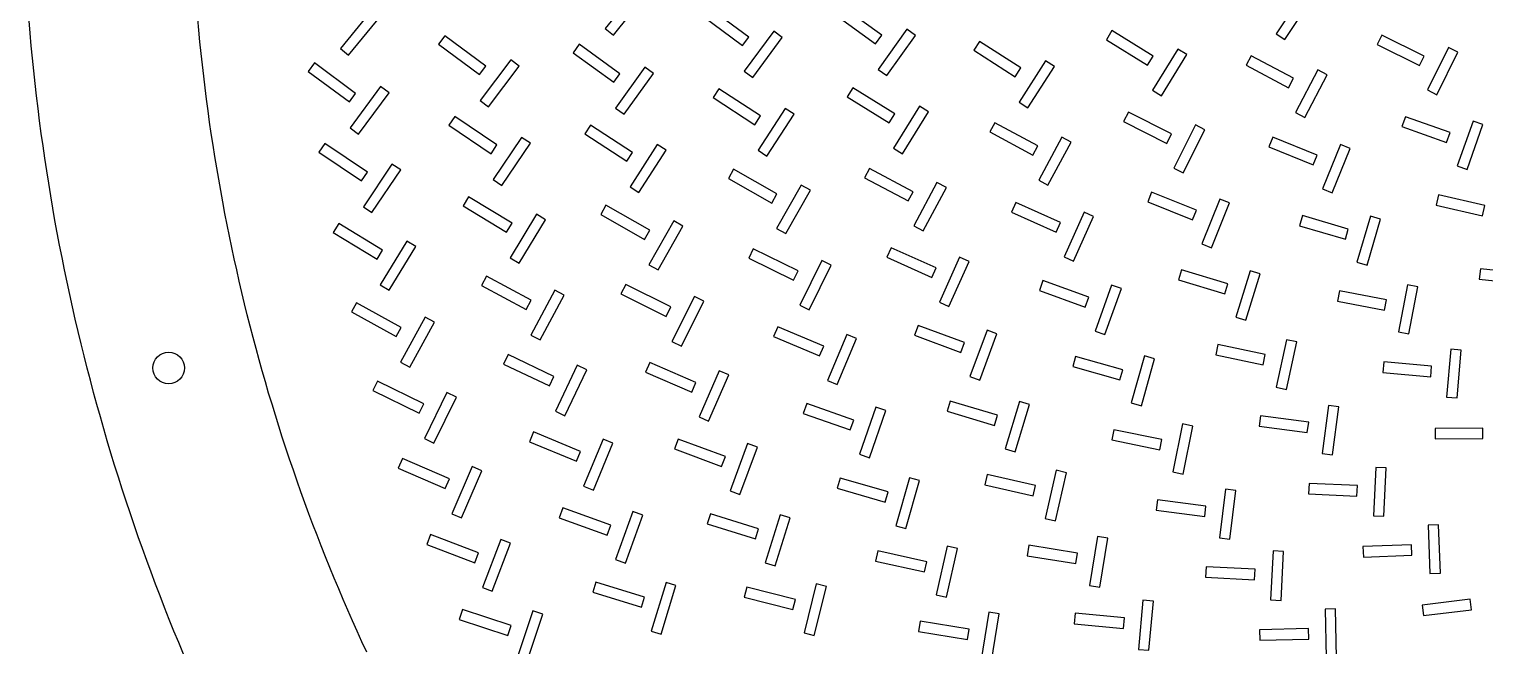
# Model space of a CAD drawing. Header units: millimetres. Extents: x -195 to 195, y -219 to 195.
# Drawn here: x -194.4 to -56, y -74.9 to -16.3 of the extents above; entities that cross this region are included whole.
import ezdxf

# ---------------------------------------------------------------- set-up
doc = ezdxf.new("R2010")
doc.units = ezdxf.units.MM
for name, color, linetype in [('NPTH', 9, 'Continuous'), ('OUTLINE', 7, 'Continuous'), ('TOP_CU', 1, 'Continuous'), ('TOP_SLOT', 3, 'Continuous')]:
    doc.layers.add(name, color=color, linetype=linetype)

msp = doc.modelspace()

# ---------------------------------------------------------------- linework, layer by layer
at = {"layer": 'NPTH'}
msp.add_circle((-181.11, -48.53), 1.5, dxfattribs=at)
at = {"layer": 'OUTLINE'}
msp.add_lwpolyline([(-179.7, -75.73), (-180.16, -74.62), (-180.61, -73.52), (-181.06, -72.41), (-181.5, -71.29), (-181.93, -70.18), (-182.36, -69.06), (-182.78, -67.94), (-183.19, -66.82), (-183.6, -65.69), (-184, -64.57), (-184.39, -63.44), (-184.78, -62.3), (-185.16, -61.17), (-185.53, -60.03), (-185.89, -58.89), (-186.25, -57.75), (-186.6, -56.61), (-186.95, -55.46), (-187.28, -54.31), (-187.61, -53.16), (-187.94, -52.01), (-188.25, -50.85), (-188.56, -49.7), (-188.86, -48.54), (-189.16, -47.38), (-189.44, -46.22), (-189.72, -45.06), (-190, -43.89), (-190.26, -42.72), (-190.52, -41.56), (-190.77, -40.39), (-191.02, -39.22), (-191.25, -38.04), (-191.48, -36.87), (-191.71, -35.69), (-191.92, -34.52), (-192.13, -33.34), (-192.33, -32.16), (-192.52, -30.98), (-192.71, -29.8), (-192.89, -28.61), (-193.06, -27.43), (-193.23, -26.24), (-193.38, -25.06), (-193.53, -23.87), (-193.68, -22.68), (-193.81, -21.49), (-193.94, -20.3), (-194.06, -19.11), (-194.17, -17.92), (-194.28, -16.73), (-194.38, -15.54)], dxfattribs=at)
at = {"layer": 'TOP_CU'}
for points in [[(-135.84, -13.19), (-136.61, -12.57), (-139.62, -16.29), (-138.84, -16.92)], [(-72.5, -13.53), (-73.33, -12.97), (-75.85, -16.77), (-75.01, -17.33)], [(-160.93, -15.03), (-161.71, -14.4), (-164.79, -18.18), (-164.01, -18.81)], [(-126.57, -17.9), (-125.98, -17.09), (-129.79, -14.28), (-130.38, -15.08)], [(-113.91, -17.72), (-113.33, -16.91), (-117.14, -14.18), (-117.72, -14.99)], [(-122.79, -17.13), (-123.59, -16.53), (-126.41, -20.34), (-125.6, -20.94)], [(-110.13, -16.93), (-110.94, -16.35), (-113.68, -20.16), (-112.86, -20.74)], [(-88.07, -19.75), (-87.54, -18.9), (-91.46, -16.48), (-91.98, -17.34)], [(-151.58, -20.66), (-150.98, -19.86), (-154.85, -16.97), (-155.45, -17.77)], [(-138.8, -21.39), (-138.22, -20.58), (-142.1, -17.78), (-142.68, -18.59)], [(-100.66, -20.86), (-100.12, -20.02), (-104.03, -17.51), (-104.57, -18.35)], [(-62.2, -19.8), (-61.76, -18.9), (-65.8, -16.9), (-66.24, -17.8)], [(-147.8, -19.85), (-148.6, -19.25), (-151.5, -23.12), (-150.7, -23.72)], [(-96.92, -19.9), (-97.76, -19.36), (-100.27, -23.27), (-99.43, -23.81)], [(-84.34, -18.76), (-85.19, -18.23), (-87.6, -22.15), (-86.75, -22.67)], [(-74.66, -21.9), (-74.19, -21.01), (-78.22, -18.89), (-78.69, -19.77)], [(-58.56, -18.52), (-59.46, -18.08), (-61.45, -22.12), (-60.56, -22.57)], [(-163.94, -23.26), (-163.34, -22.45), (-167.26, -19.55), (-167.85, -20.35)], [(-135.03, -20.54), (-135.84, -19.96), (-138.64, -23.84), (-137.83, -24.42)], [(-71, -20.69), (-71.88, -20.22), (-74, -24.25), (-73.12, -24.72)], [(-160.17, -22.4), (-160.97, -21.8), (-163.87, -25.72), (-163.07, -26.31)], [(-125.4, -25.42), (-124.86, -24.58), (-128.83, -22), (-129.37, -22.84)], [(-112.09, -24.39), (-116.08, -21.92), (-116.61, -22.77), (-112.62, -25.24)], [(-150.47, -28.17), (-149.91, -27.34), (-153.92, -24.64), (-154.48, -25.47)], [(-121.67, -24.43), (-122.51, -23.88), (-125.09, -27.85), (-124.25, -28.4)], [(-108.9, -24.2), (-109.75, -23.67), (-112.22, -27.66), (-111.37, -28.19)], [(-86.24, -27.2), (-85.79, -26.3), (-89.89, -24.23), (-90.35, -25.12)], [(-59.64, -27.11), (-59.31, -26.17), (-63.56, -24.66), (-63.89, -25.6)], [(-137.55, -28.89), (-137.01, -28.05), (-141.03, -25.46), (-141.57, -26.3)], [(-98.98, -28.32), (-98.5, -27.44), (-102.59, -25.23), (-103.07, -26.11)], [(-82.61, -25.89), (-83.5, -25.44), (-85.57, -29.55), (-84.68, -30)], [(-56.18, -25.41), (-57.12, -25.08), (-58.62, -29.33), (-57.68, -29.66)], [(-162.23, -29.92), (-166.28, -27.2), (-166.84, -28.03), (-162.79, -30.75)], [(-146.73, -27.18), (-147.56, -26.62), (-150.26, -30.62), (-149.44, -31.18)], [(-133.83, -27.84), (-134.67, -27.3), (-137.25, -31.33), (-136.41, -31.87)], [(-95.32, -27.08), (-96.2, -26.61), (-98.41, -30.7), (-97.53, -31.17)], [(-72.32, -29.23), (-71.94, -28.31), (-76.16, -26.59), (-76.54, -27.52)], [(-68.79, -27.67), (-69.72, -27.29), (-71.43, -31.51), (-70.51, -31.89)], [(-159.06, -29.72), (-159.89, -29.16), (-162.61, -33.21), (-161.79, -33.77)], [(-123.78, -32.86), (-123.29, -31.99), (-127.41, -29.65), (-127.9, -30.52)], [(-110.83, -32.66), (-110.36, -31.78), (-114.51, -29.57), (-114.98, -30.45)], [(-120.12, -31.65), (-120.99, -31.15), (-123.33, -35.27), (-122.46, -35.76)], [(-107.19, -31.37), (-108.08, -30.9), (-110.28, -35.04), (-109.4, -35.51)], [(-83.78, -34.46), (-83.41, -33.53), (-87.68, -31.82), (-88.05, -32.74)], [(-148.99, -35.62), (-148.47, -34.76), (-152.6, -32.26), (-153.12, -33.12)], [(-135.89, -36.31), (-135.39, -35.44), (-139.56, -33.07), (-140.05, -33.94)], [(-96.34, -34.72), (-100.58, -32.81), (-100.99, -33.73), (-96.74, -35.63)], [(-80.27, -32.85), (-81.2, -32.48), (-82.92, -36.75), (-81.99, -37.12)], [(-56.24, -34.06), (-56.02, -33.09), (-60.42, -32.09), (-60.64, -33.07)], [(-145.3, -34.44), (-146.16, -33.92), (-148.66, -38.05), (-147.8, -38.57)], [(-132.23, -35.06), (-133.1, -34.56), (-135.46, -38.72), (-134.6, -39.22)], [(-93.19, -34.13), (-94.1, -33.72), (-96, -37.96), (-95.09, -38.37)], [(-69.26, -36.3), (-68.98, -35.34), (-73.35, -34.05), (-73.63, -35.01)], [(-65.91, -34.4), (-66.87, -34.11), (-68.16, -38.48), (-67.2, -38.77)], [(-161.3, -38.19), (-160.78, -37.34), (-164.95, -34.8), (-165.47, -35.66)], [(-157.63, -36.99), (-158.48, -36.47), (-161.01, -40.64), (-160.16, -41.15)], [(-121.73, -40.19), (-121.28, -39.29), (-125.54, -37.2), (-125.98, -38.1)], [(-108.56, -39.94), (-108.15, -39.03), (-112.43, -37.1), (-112.84, -38.01)], [(-118.14, -38.76), (-119.04, -38.32), (-121.13, -42.57), (-120.23, -43.01)], [(-105.02, -38.41), (-105.93, -38), (-107.85, -42.28), (-106.94, -42.69)], [(-147.13, -42.98), (-146.66, -42.1), (-150.91, -39.81), (-151.39, -40.69)], [(-80.72, -41.49), (-80.43, -40.54), (-84.83, -39.19), (-85.12, -40.14)], [(-78.32, -39.3), (-79.67, -43.7), (-78.71, -43.99), (-77.36, -39.59)], [(-52.04, -40.57), (-51.93, -39.57), (-56.42, -39.1), (-56.53, -40.1)], [(-143.52, -41.62), (-144.4, -41.14), (-146.69, -45.4), (-145.81, -45.87)], [(-133.83, -43.63), (-133.39, -42.73), (-137.67, -40.6), (-138.12, -41.49)], [(-93.98, -42.75), (-93.64, -41.81), (-98.01, -40.23), (-98.35, -41.17)], [(-90.54, -40.99), (-91.48, -40.65), (-93.06, -45.02), (-92.12, -45.36)], [(-65.53, -43.03), (-65.34, -42.05), (-69.82, -41.2), (-70.01, -42.18)], [(-62.38, -40.81), (-63.36, -40.62), (-64.22, -45.1), (-63.24, -45.29)], [(-159.48, -45.55), (-159, -44.67), (-163.27, -42.33), (-163.75, -43.21)], [(-130.25, -42.18), (-131.14, -41.73), (-133.28, -46.02), (-132.38, -46.46)], [(-155.86, -44.18), (-156.73, -43.7), (-159.08, -47.98), (-158.2, -48.46)], [(-119.24, -47.39), (-118.85, -46.47), (-123.22, -44.63), (-123.61, -45.55)], [(-116.66, -45.36), (-118.5, -49.73), (-117.58, -50.11), (-115.74, -45.74)], [(-105.82, -47.06), (-105.47, -46.12), (-109.87, -44.48), (-110.22, -45.41)], [(-102.38, -45.3), (-103.32, -44.95), (-104.96, -49.35), (-104.02, -49.7)], [(-77.08, -48.24), (-76.87, -47.26), (-81.37, -46.29), (-81.58, -47.27)], [(-73.89, -46.06), (-74.87, -45.85), (-75.85, -50.35), (-74.87, -50.56)], [(-58.24, -46.84), (-59.23, -46.75), (-59.65, -51.29), (-58.65, -51.38)], [(-144.49, -49.34), (-148.85, -47.26), (-149.28, -48.17), (-144.92, -50.24)], [(-141.37, -48.7), (-142.28, -48.27), (-144.35, -52.64), (-143.45, -53.07)], [(-131.38, -50.82), (-130.99, -49.91), (-135.38, -48), (-135.78, -48.92)], [(-90.69, -49.66), (-90.42, -48.69), (-94.9, -47.44), (-95.17, -48.4)], [(-87.39, -47.65), (-88.36, -47.38), (-89.61, -51.85), (-88.65, -52.12)], [(-61.15, -49.37), (-61.06, -48.37), (-65.6, -47.96), (-65.69, -48.95)], [(-157.31, -52.82), (-156.87, -51.92), (-161.26, -49.78), (-161.7, -50.68)], [(-127.88, -49.19), (-128.8, -48.79), (-130.7, -53.18), (-129.79, -53.58)], [(-153.76, -51.29), (-154.66, -50.85), (-156.8, -55.23), (-155.91, -55.67)], [(-116.33, -54.42), (-115.99, -53.48), (-120.46, -51.9), (-120.8, -52.84)], [(-112.93, -52.57), (-113.88, -52.24), (-115.45, -56.71), (-114.51, -57.05)], [(-102.61, -53.98), (-102.32, -53.02), (-106.82, -51.67), (-107.11, -52.63)], [(-99.29, -52), (-100.25, -51.71), (-101.6, -56.21), (-100.64, -56.49)], [(-69.89, -52.22), (-70.88, -52.09), (-71.47, -56.66), (-70.48, -56.79)], [(-83.76, -54.05), (-84.74, -53.85), (-85.66, -58.41), (-84.68, -58.61)], [(-72.88, -54.66), (-72.75, -53.67), (-77.32, -53.07), (-77.45, -54.06)], [(-142.35, -57.39), (-141.96, -56.47), (-146.42, -54.61), (-146.81, -55.53)], [(-138.88, -55.67), (-139.81, -55.29), (-141.67, -59.75), (-140.74, -60.13)], [(-128.55, -57.88), (-128.2, -56.94), (-132.69, -55.28), (-133.04, -56.22)], [(-86.9, -56.3), (-86.7, -55.32), (-91.26, -54.39), (-91.46, -55.37)], [(-56.18, -55.24), (-56.18, -54.24), (-60.74, -54.27), (-60.74, -55.27)], [(-125.14, -56.05), (-126.08, -55.71), (-127.74, -60.19), (-126.81, -60.54)], [(-154.82, -59.98), (-154.42, -59.07), (-158.9, -57.13), (-159.3, -58.04)], [(-151.34, -58.29), (-152.26, -57.89), (-154.2, -62.37), (-153.29, -62.76)], [(-65.38, -58.02), (-66.38, -57.97), (-66.59, -62.57), (-65.59, -62.62)], [(-113, -61.27), (-112.73, -60.31), (-117.28, -59), (-117.56, -59.96)], [(-109.73, -59.23), (-110.69, -58.95), (-112, -63.51), (-111.04, -63.78)], [(-98.95, -60.67), (-98.73, -59.7), (-103.31, -58.64), (-103.53, -59.62)], [(-95.78, -58.48), (-96.75, -58.25), (-97.8, -62.83), (-96.83, -63.05)], [(-68.16, -60.7), (-68.11, -59.7), (-72.71, -59.49), (-72.76, -60.49)], [(-79.67, -60.16), (-80.66, -60.04), (-81.24, -64.65), (-80.25, -64.78)], [(-139.43, -64.4), (-139.09, -63.45), (-143.64, -61.82), (-143.98, -62.76)], [(-136.05, -62.51), (-136.99, -62.17), (-138.63, -66.72), (-137.69, -67.06)], [(-82.63, -62.64), (-82.51, -61.65), (-87.12, -61.06), (-87.24, -62.05)], [(-125.34, -64.77), (-125.05, -63.81), (-129.62, -62.4), (-129.92, -63.35)], [(-122.04, -62.76), (-122.99, -62.47), (-124.41, -67.04), (-123.46, -67.34)], [(-60.4, -63.42), (-61.4, -63.45), (-61.22, -68.06), (-60.23, -68.02)], [(-152.01, -67.03), (-151.65, -66.09), (-156.21, -64.36), (-156.57, -65.29)], [(-148.61, -65.17), (-149.54, -64.82), (-151.28, -69.38), (-150.35, -69.73)], [(-91.84, -64.71), (-92.83, -64.55), (-93.57, -69.19), (-92.59, -69.35)], [(-109.28, -67.91), (-109.06, -66.94), (-113.69, -65.9), (-113.91, -66.87)], [(-106.13, -65.68), (-107.11, -65.46), (-108.15, -70.08), (-107.17, -70.3)], [(-94.71, -66.12), (-99.34, -65.37), (-99.5, -66.36), (-94.87, -67.11)], [(-75.13, -65.96), (-76.13, -65.91), (-76.37, -70.56), (-75.38, -70.61)], [(-62.95, -66.32), (-62.98, -65.32), (-67.59, -65.5), (-67.55, -66.5)], [(-77.91, -68.65), (-77.85, -67.65), (-82.5, -67.41), (-82.55, -68.41)], [(-135.87, -70.29), (-140.5, -68.88), (-140.79, -69.84), (-136.16, -71.25)], [(-132.89, -69.2), (-133.84, -68.91), (-135.25, -73.53), (-134.3, -73.82)], [(-118.58, -69.3), (-119.55, -69.05), (-120.72, -73.69), (-119.75, -73.94)], [(-121.77, -71.48), (-121.52, -70.51), (-126.17, -69.34), (-126.41, -70.31)], [(-57.28, -71.49), (-57.4, -70.49), (-61.97, -71.06), (-61.85, -72.05)], [(-148.87, -73.93), (-148.56, -72.98), (-153.19, -71.46), (-153.51, -72.41)], [(-145.56, -71.93), (-146.51, -71.61), (-148.04, -76.25), (-147.09, -76.56)], [(-102.16, -71.9), (-103.15, -71.74), (-103.91, -76.42), (-102.92, -76.58)], [(-90.36, -73.27), (-90.27, -72.27), (-94.95, -71.83), (-95.04, -72.82)], [(-87.5, -70.68), (-88.5, -70.58), (-88.94, -75.26), (-87.94, -75.35)], [(-71.19, -71.43), (-71.09, -76.08), (-70.09, -76.06), (-70.19, -71.41)], [(-105.17, -74.32), (-105.01, -73.33), (-109.69, -72.57), (-109.85, -73.56)], [(-72.75, -74.29), (-72.78, -73.29), (-77.43, -73.39), (-77.4, -74.39)]]:
    msp.add_lwpolyline(points, close=True, dxfattribs=at)
msp.add_lwpolyline([(-162.28, -75.54), (-162.74, -74.54), (-163.2, -73.54), (-163.64, -72.54), (-164.09, -71.53), (-164.52, -70.52), (-164.95, -69.51), (-165.37, -68.5), (-165.79, -67.48), (-166.2, -66.47), (-166.61, -65.44), (-167.01, -64.42), (-167.4, -63.4), (-167.78, -62.37), (-168.16, -61.34), (-168.54, -60.3), (-168.9, -59.27), (-169.26, -58.23), (-169.62, -57.19), (-169.97, -56.15), (-170.31, -55.11), (-170.64, -54.06), (-170.97, -53.01), (-171.29, -51.96), (-171.61, -50.91), (-171.92, -49.86), (-172.22, -48.8), (-172.52, -47.74), (-172.81, -46.68), (-173.09, -45.62), (-173.37, -44.56), (-173.64, -43.49), (-173.9, -42.43), (-174.16, -41.36), (-174.41, -40.29), (-174.65, -39.22), (-174.89, -38.15), (-175.12, -37.07), (-175.34, -36), (-175.56, -34.92), (-175.77, -33.84), (-175.98, -32.76), (-176.17, -31.68), (-176.36, -30.6), (-176.55, -29.52), (-176.73, -28.44), (-176.9, -27.35), (-177.06, -26.26), (-177.22, -25.18), (-177.37, -24.09), (-177.52, -23), (-177.65, -21.91), (-177.78, -20.82), (-177.91, -19.73), (-178.03, -18.64), (-178.14, -17.55), (-178.24, -16.45), (-178.34, -15.36)], dxfattribs=at)
at = {"layer": 'TOP_SLOT'}
for points in [[(-139.62, -16.29), (-138.84, -16.92), (-135.84, -13.19), (-136.61, -12.57)], [(-75.85, -16.77), (-75.01, -17.33), (-72.5, -13.53), (-73.33, -12.97)], [(-164.79, -18.18), (-164.01, -18.81), (-160.93, -15.03), (-161.71, -14.4)], [(-129.79, -14.28), (-130.38, -15.08), (-126.57, -17.9), (-125.98, -17.09)], [(-117.14, -14.18), (-117.72, -14.99), (-113.91, -17.72), (-113.33, -16.91)], [(-126.41, -20.34), (-125.6, -20.94), (-122.79, -17.13), (-123.59, -16.53)], [(-113.68, -20.16), (-112.86, -20.74), (-110.13, -16.93), (-110.94, -16.35)], [(-91.46, -16.48), (-91.98, -17.34), (-88.07, -19.75), (-87.54, -18.9)], [(-154.85, -16.97), (-155.45, -17.77), (-151.58, -20.66), (-150.98, -19.86)], [(-142.1, -17.78), (-142.68, -18.59), (-138.8, -21.39), (-138.22, -20.58)], [(-104.03, -17.51), (-104.57, -18.35), (-100.66, -20.86), (-100.12, -20.02)], [(-65.8, -16.9), (-66.24, -17.8), (-62.2, -19.8), (-61.76, -18.9)], [(-151.5, -23.12), (-150.7, -23.72), (-147.8, -19.85), (-148.6, -19.25)], [(-100.27, -23.27), (-99.43, -23.81), (-96.92, -19.9), (-97.76, -19.36)], [(-87.6, -22.15), (-86.75, -22.67), (-84.34, -18.76), (-85.19, -18.23)], [(-78.22, -18.89), (-78.69, -19.77), (-74.66, -21.9), (-74.19, -21.01)], [(-61.45, -22.12), (-60.56, -22.57), (-58.56, -18.52), (-59.46, -18.08)], [(-167.26, -19.55), (-167.85, -20.35), (-163.94, -23.26), (-163.34, -22.45)], [(-138.64, -23.84), (-137.83, -24.42), (-135.03, -20.54), (-135.84, -19.96)], [(-74, -24.25), (-73.12, -24.72), (-71, -20.69), (-71.88, -20.22)], [(-163.87, -25.72), (-163.07, -26.31), (-160.17, -22.4), (-160.97, -21.8)], [(-128.83, -22), (-129.37, -22.84), (-125.4, -25.42), (-124.86, -24.58)], [(-116.08, -21.92), (-116.61, -22.77), (-112.62, -25.24), (-112.09, -24.39)], [(-153.92, -24.64), (-154.48, -25.47), (-150.47, -28.17), (-149.91, -27.34)], [(-125.09, -27.85), (-124.25, -28.4), (-121.67, -24.43), (-122.51, -23.88)], [(-112.22, -27.66), (-111.37, -28.19), (-108.9, -24.2), (-109.75, -23.67)], [(-89.89, -24.23), (-90.35, -25.12), (-86.24, -27.2), (-85.79, -26.3)], [(-63.56, -24.66), (-63.89, -25.6), (-59.64, -27.11), (-59.31, -26.17)], [(-141.03, -25.46), (-141.57, -26.3), (-137.55, -28.89), (-137.01, -28.05)], [(-102.59, -25.23), (-103.07, -26.11), (-98.98, -28.32), (-98.5, -27.44)], [(-85.57, -29.55), (-84.68, -30), (-82.61, -25.89), (-83.5, -25.44)], [(-58.62, -29.33), (-57.68, -29.66), (-56.18, -25.41), (-57.12, -25.08)], [(-166.28, -27.2), (-166.84, -28.03), (-162.79, -30.75), (-162.23, -29.92)], [(-150.26, -30.62), (-149.44, -31.18), (-146.73, -27.18), (-147.56, -26.62)], [(-137.25, -31.33), (-136.41, -31.87), (-133.83, -27.84), (-134.67, -27.3)], [(-98.41, -30.7), (-97.53, -31.17), (-95.32, -27.08), (-96.2, -26.61)], [(-76.16, -26.59), (-76.54, -27.52), (-72.32, -29.23), (-71.94, -28.31)], [(-71.43, -31.51), (-70.51, -31.89), (-68.79, -27.67), (-69.72, -27.29)], [(-162.61, -33.21), (-161.79, -33.77), (-159.06, -29.72), (-159.89, -29.16)], [(-127.41, -29.65), (-127.9, -30.52), (-123.78, -32.86), (-123.29, -31.99)], [(-114.51, -29.57), (-114.98, -30.45), (-110.83, -32.66), (-110.36, -31.78)], [(-123.33, -35.27), (-122.46, -35.76), (-120.12, -31.65), (-120.99, -31.15)], [(-110.28, -35.04), (-109.4, -35.51), (-107.19, -31.37), (-108.08, -30.9)], [(-87.68, -31.82), (-88.05, -32.74), (-83.78, -34.46), (-83.41, -33.53)], [(-152.6, -32.26), (-153.12, -33.12), (-148.99, -35.62), (-148.47, -34.76)], [(-139.56, -33.07), (-140.05, -33.94), (-135.89, -36.31), (-135.39, -35.44)], [(-100.58, -32.81), (-100.99, -33.73), (-96.74, -35.63), (-96.34, -34.72)], [(-82.92, -36.75), (-81.99, -37.12), (-80.27, -32.85), (-81.2, -32.48)], [(-60.42, -32.09), (-60.64, -33.07), (-56.24, -34.06), (-56.02, -33.09)], [(-148.66, -38.05), (-147.8, -38.57), (-145.3, -34.44), (-146.16, -33.92)], [(-135.46, -38.72), (-134.6, -39.22), (-132.23, -35.06), (-133.1, -34.56)], [(-96, -37.96), (-95.09, -38.37), (-93.19, -34.13), (-94.1, -33.72)], [(-73.35, -34.05), (-73.63, -35.01), (-69.26, -36.3), (-68.98, -35.34)], [(-68.16, -38.48), (-67.2, -38.77), (-65.91, -34.4), (-66.87, -34.11)], [(-164.95, -34.8), (-165.47, -35.66), (-161.3, -38.19), (-160.78, -37.34)], [(-161.01, -40.64), (-160.16, -41.15), (-157.63, -36.99), (-158.48, -36.47)], [(-125.54, -37.2), (-125.98, -38.1), (-121.73, -40.19), (-121.28, -39.29)], [(-112.43, -37.1), (-112.84, -38.01), (-108.56, -39.94), (-108.15, -39.03)], [(-121.13, -42.57), (-120.23, -43.01), (-118.14, -38.76), (-119.04, -38.32)], [(-107.85, -42.28), (-106.94, -42.69), (-105.02, -38.41), (-105.93, -38)], [(-150.91, -39.81), (-151.39, -40.69), (-147.13, -42.98), (-146.66, -42.1)], [(-84.83, -39.19), (-85.12, -40.14), (-80.72, -41.49), (-80.43, -40.54)], [(-79.67, -43.7), (-78.71, -43.99), (-77.36, -39.59), (-78.32, -39.3)], [(-56.42, -39.1), (-56.53, -40.1), (-52.04, -40.57), (-51.93, -39.57)], [(-146.69, -45.4), (-145.81, -45.87), (-143.52, -41.62), (-144.4, -41.14)], [(-137.67, -40.6), (-138.12, -41.49), (-133.83, -43.63), (-133.39, -42.73)], [(-98.01, -40.23), (-98.35, -41.17), (-93.98, -42.75), (-93.64, -41.81)], [(-93.06, -45.02), (-92.12, -45.36), (-90.54, -40.99), (-91.48, -40.65)], [(-69.82, -41.2), (-70.01, -42.18), (-65.53, -43.03), (-65.34, -42.05)], [(-64.22, -45.1), (-63.24, -45.29), (-62.38, -40.81), (-63.36, -40.62)], [(-163.27, -42.33), (-163.75, -43.21), (-159.48, -45.55), (-159, -44.67)], [(-133.28, -46.02), (-132.38, -46.46), (-130.25, -42.18), (-131.14, -41.73)], [(-159.08, -47.98), (-158.2, -48.46), (-155.86, -44.18), (-156.73, -43.7)], [(-123.22, -44.63), (-123.61, -45.55), (-119.24, -47.39), (-118.85, -46.47)], [(-118.5, -49.73), (-117.58, -50.11), (-115.74, -45.74), (-116.66, -45.36)], [(-109.87, -44.48), (-110.22, -45.41), (-105.82, -47.06), (-105.47, -46.12)], [(-104.96, -49.35), (-104.02, -49.7), (-102.38, -45.3), (-103.32, -44.95)], [(-81.37, -46.29), (-81.58, -47.27), (-77.08, -48.24), (-76.87, -47.26)], [(-75.85, -50.35), (-74.87, -50.56), (-73.89, -46.06), (-74.87, -45.85)], [(-59.65, -51.29), (-58.65, -51.38), (-58.24, -46.84), (-59.23, -46.75)], [(-148.85, -47.26), (-149.28, -48.17), (-144.92, -50.24), (-144.49, -49.34)], [(-144.35, -52.64), (-143.45, -53.07), (-141.37, -48.7), (-142.28, -48.27)], [(-135.38, -48), (-135.78, -48.92), (-131.38, -50.82), (-130.99, -49.91)], [(-94.9, -47.44), (-95.17, -48.4), (-90.69, -49.66), (-90.42, -48.69)], [(-89.61, -51.85), (-88.65, -52.12), (-87.39, -47.65), (-88.36, -47.38)], [(-65.6, -47.96), (-65.69, -48.95), (-61.15, -49.37), (-61.06, -48.37)], [(-161.26, -49.78), (-161.7, -50.68), (-157.31, -52.82), (-156.87, -51.92)], [(-130.7, -53.18), (-129.79, -53.58), (-127.88, -49.19), (-128.8, -48.79)], [(-156.8, -55.23), (-155.91, -55.67), (-153.76, -51.29), (-154.66, -50.85)], [(-120.46, -51.9), (-120.8, -52.84), (-116.33, -54.42), (-115.99, -53.48)], [(-115.45, -56.71), (-114.51, -57.05), (-112.93, -52.57), (-113.88, -52.24)], [(-106.82, -51.67), (-107.11, -52.63), (-102.61, -53.98), (-102.32, -53.02)], [(-101.6, -56.21), (-100.64, -56.49), (-99.29, -52), (-100.25, -51.71)], [(-71.47, -56.66), (-70.48, -56.79), (-69.89, -52.22), (-70.88, -52.09)], [(-85.66, -58.41), (-84.68, -58.61), (-83.76, -54.05), (-84.74, -53.85)], [(-77.32, -53.07), (-77.45, -54.06), (-72.88, -54.66), (-72.75, -53.67)], [(-146.42, -54.61), (-146.81, -55.53), (-142.35, -57.39), (-141.96, -56.47)], [(-141.67, -59.75), (-140.74, -60.13), (-138.88, -55.67), (-139.81, -55.29)], [(-132.69, -55.28), (-133.04, -56.22), (-128.55, -57.88), (-128.2, -56.94)], [(-91.26, -54.39), (-91.46, -55.37), (-86.9, -56.3), (-86.7, -55.32)], [(-60.74, -54.27), (-60.74, -55.27), (-56.18, -55.24), (-56.18, -54.24)], [(-127.74, -60.19), (-126.81, -60.54), (-125.14, -56.05), (-126.08, -55.71)], [(-158.9, -57.13), (-159.3, -58.04), (-154.82, -59.98), (-154.42, -59.07)], [(-154.2, -62.37), (-153.29, -62.76), (-151.34, -58.29), (-152.26, -57.89)], [(-66.59, -62.57), (-65.59, -62.62), (-65.38, -58.02), (-66.38, -57.97)], [(-117.28, -59), (-117.56, -59.96), (-113, -61.27), (-112.73, -60.31)], [(-112, -63.51), (-111.04, -63.78), (-109.73, -59.23), (-110.69, -58.95)], [(-103.31, -58.64), (-103.53, -59.62), (-98.95, -60.67), (-98.73, -59.7)], [(-97.8, -62.83), (-96.83, -63.05), (-95.78, -58.48), (-96.75, -58.25)], [(-72.71, -59.49), (-72.76, -60.49), (-68.16, -60.7), (-68.11, -59.7)], [(-81.24, -64.65), (-80.25, -64.78), (-79.67, -60.16), (-80.66, -60.04)], [(-143.64, -61.82), (-143.98, -62.76), (-139.43, -64.4), (-139.09, -63.45)], [(-138.63, -66.72), (-137.69, -67.06), (-136.05, -62.51), (-136.99, -62.17)], [(-87.12, -61.06), (-87.24, -62.05), (-82.63, -62.64), (-82.51, -61.65)], [(-129.62, -62.4), (-129.92, -63.35), (-125.34, -64.77), (-125.05, -63.81)], [(-124.41, -67.04), (-123.46, -67.34), (-122.04, -62.76), (-122.99, -62.47)], [(-61.22, -68.06), (-60.23, -68.02), (-60.4, -63.42), (-61.4, -63.45)], [(-156.21, -64.36), (-156.57, -65.29), (-152.01, -67.03), (-151.65, -66.09)], [(-151.28, -69.38), (-150.35, -69.73), (-148.61, -65.17), (-149.54, -64.82)], [(-93.57, -69.19), (-92.59, -69.35), (-91.84, -64.71), (-92.83, -64.55)], [(-113.69, -65.9), (-113.91, -66.87), (-109.28, -67.91), (-109.06, -66.94)], [(-108.15, -70.08), (-107.17, -70.3), (-106.13, -65.68), (-107.11, -65.46)], [(-99.34, -65.37), (-99.5, -66.36), (-94.87, -67.11), (-94.71, -66.12)], [(-76.37, -70.56), (-75.38, -70.61), (-75.13, -65.96), (-76.13, -65.91)], [(-67.59, -65.5), (-67.55, -66.5), (-62.95, -66.32), (-62.98, -65.32)], [(-82.5, -67.41), (-82.55, -68.41), (-77.91, -68.65), (-77.85, -67.65)], [(-140.5, -68.88), (-140.79, -69.84), (-136.16, -71.25), (-135.87, -70.29)], [(-135.25, -73.53), (-134.3, -73.82), (-132.89, -69.2), (-133.84, -68.91)], [(-120.72, -73.69), (-119.75, -73.94), (-118.58, -69.3), (-119.55, -69.05)], [(-126.17, -69.34), (-126.41, -70.31), (-121.77, -71.48), (-121.52, -70.51)], [(-61.97, -71.06), (-61.85, -72.05), (-57.28, -71.49), (-57.4, -70.49)], [(-153.19, -71.46), (-153.51, -72.41), (-148.87, -73.93), (-148.56, -72.98)], [(-148.04, -76.25), (-147.09, -76.56), (-145.56, -71.93), (-146.51, -71.61)], [(-103.91, -76.42), (-102.92, -76.58), (-102.16, -71.9), (-103.15, -71.74)], [(-94.95, -71.83), (-95.04, -72.82), (-90.36, -73.27), (-90.27, -72.27)], [(-88.94, -75.26), (-87.94, -75.35), (-87.5, -70.68), (-88.5, -70.58)], [(-71.09, -76.08), (-70.09, -76.06), (-70.19, -71.41), (-71.19, -71.43)], [(-109.69, -72.57), (-109.85, -73.56), (-105.17, -74.32), (-105.01, -73.33)], [(-77.43, -73.39), (-77.4, -74.39), (-72.75, -74.29), (-72.78, -73.29)]]:
    msp.add_lwpolyline(points, close=True, dxfattribs=at)

doc.saveas('drawing.dxf')
